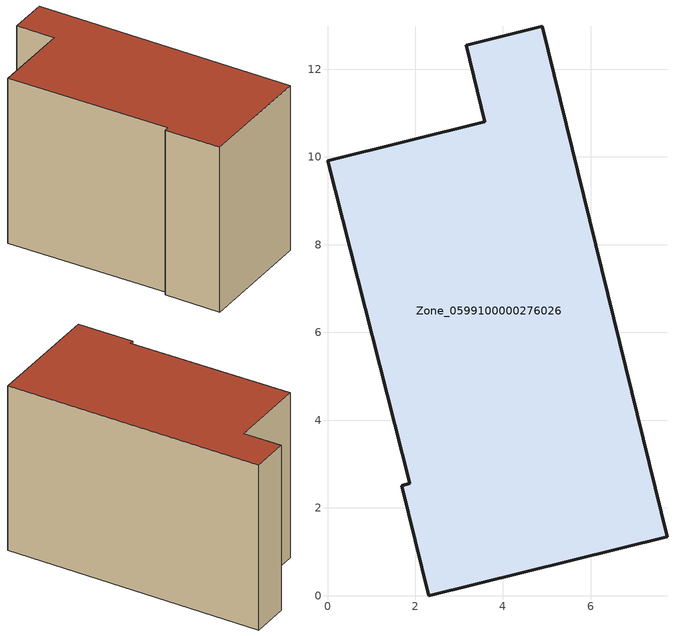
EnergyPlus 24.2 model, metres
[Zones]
Zone_0599100000276026
 floor ground (C_G): 1.69,2.51 1.88,2.56 0,9.92 3.59,10.81 3.16,12.55 4.89,12.98 7.74,1.34 2.31,0 z0
 wall outside (C_F): 1.88,2.56 1.69,2.51 2.31,0 7.74,1.34 4.89,12.98 3.16,12.55 3.59,10.81 0,9.92 1.88,2.56 z0:7.93
 roof outside (C_R): 4.89,12.98 3.16,12.55 3.59,10.81 0,9.92 1.88,2.56 1.69,2.51 2.31,0 7.74,1.34 z7.93
[BUILDING]
Pand.0599100000276026: North Axis=0; Terrain=City; Loads Convergence Tolerance Value=0.04; Temperature Convergence Tolerance Value=0.4; Solar Distribution=FullExterior; Maximum Number of Warmup Days=25; Minimum Number of Warmup Days=1
[Site:Location]
Rotterdam.The.Hague.AP_ZH_NLD Design_Conditions: Latitude=51.96; Longitude=4.45; Time Zone=1; Elevation=-4.5
[SITE:GROUNDTEMPERATURE:BUILDINGSURFACE]
18, 18, 18, 18, 18, 18, 18, 18, 18, 18, 18, 18
[MATERIAL] Thermal Absorptance=0.9; Solar Absorptance=0.7; Visible Absorptance=0.7
Name | Roughness | Thickness | Conductivity | Density | Specific Heat
G.TI.1975-1991 | MediumSmooth | 0.15 | 0.288461 | 540 | 1210
F.TI.1975-1991 | Rough | 0.3 | 0.230769 | 1920 | 840
R.TI.1975-1991 | MediumRough | 0.2 | 0.153846 | 1500 | 1000
[CONSTRUCTION]
C_G: G.TI.1975-1991
C_F: F.TI.1975-1991
C_R: R.TI.1975-1991
[ZONE]
Zone_0599100000276026: Type=1; Multiplier=1; Ceiling Height=Autocalculate; Volume=Autocalculate; Floor Area=autocalculate; Part of Total Floor Area=Yes
[ZONEINFILTRATION:DESIGNFLOWRATE]
Infil_Zone_0599100000276026: Zone or ZoneList or Space or SpaceList=Zone_0599100000276026; Schedule=AlwaysOn; Design Flow Rate Calculation Method=Flow/Area; Flow Rate per Floor Area=0.003; Constant Term Coefficient=1; Temperature Term Coefficient=0; Velocity Term Coefficient=0; Velocity Squared Term Coefficient=0
[HVACTEMPLATE:ZONE:IDEALLOADSAIRSYSTEM]
Zone_0599100000276026: Maximum Heating Supply Air Temperature=50; Minimum Cooling Supply Air Temperature=13; Maximum Heating Supply Air Humidity Ratio=0.0156; Minimum Cooling Supply Air Humidity Ratio=0.0077; Heating Limit=NoLimit; Cooling Limit=NoLimit; Dehumidification Control Type=ConstantSensibleHeatRatio; Cooling Sensible Heat Ratio=0.7; Dehumidification Setpoint=60; Humidification Control Type=None; Humidification Setpoint=30; Outdoor Air Method=None; Outdoor Air Flow Rate per Person=0.00944; Outdoor Air Flow Rate per Zone Floor Area=0; Outdoor Air Flow Rate per Zone=0; Demand Controlled Ventilation Type=None; Outdoor Air Economizer Type=NoEconomizer; Heat Recovery Type=None; Sensible Heat Recovery Effectiveness=0.7; Latent Heat Recovery Effectiveness=0.65
[ZONECONTROL:THERMOSTAT]
ThermostatControl_Zone_0599100000276026: Zone or ZoneList=Zone_0599100000276026; Control Type Schedule=DualSetpointControlType; Control 1=Thermostat_Zone_0599100000276026; Temperature Difference Between Cutout And Setpoint=0
[THERMOSTATSETPOINT:DUALSETPOINT]
Thermostat_Zone_0599100000276026: Heating Setpoint Temperature Schedule=HeatingSetpoint_Zone_0599100000276026; Cooling Setpoint Temperature Schedule=CoolingSetpoint_Zone_0599100000276026
[SCHEDULE:COMPACT]
HeatingSetpoint_Zone_0599100000276026: Through: 12/31, For: AllDays, Until: 24:00, 21
CoolingSetpoint_Zone_0599100000276026: Through: 12/31, For: AllDays, Until: 24:00, 24
DualSetpointControlType: Through: 12/31, For: AllDays, Until: 24:00, 4
AlwaysOn: Through: 12/31, For: AllDays, Until: 24:00, 1
